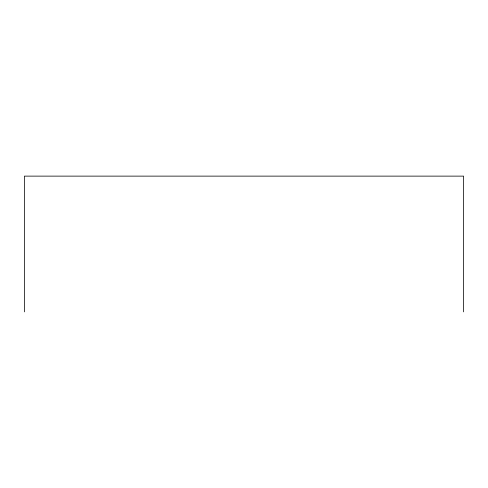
<?xml version="1.0" encoding="UTF-8"?>
<svg xmlns="http://www.w3.org/2000/svg" width="488" height="488" viewBox="0 0 488 488"><rect width="100%" height="100%" fill="white"/><g stroke="black" fill="none" stroke-linecap="round" stroke-linejoin="round"><path stroke-width="0.73" d="M463.6 311.875L463.6 176.125L24.4 176.125L24.4 311.875"/></g></svg>
